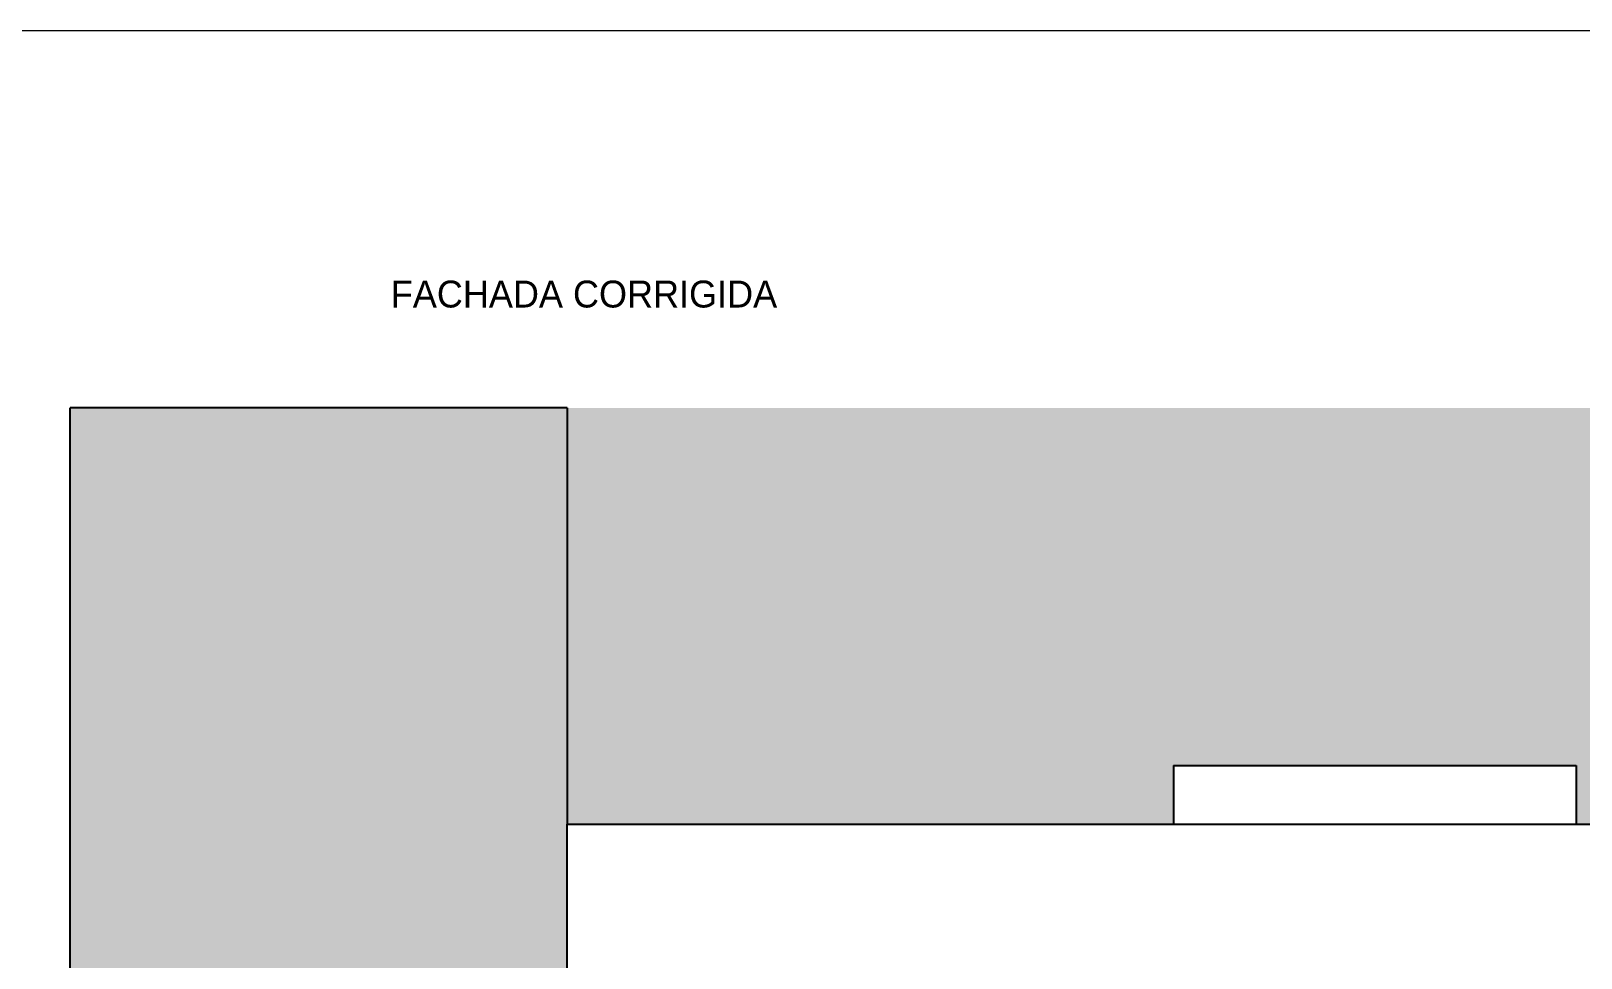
# Model space of a CAD drawing. Header units: millimetres. Extents: x 935 to 1399, y 512 to 900.
# Drawn here: x 1171.85 to 1192.12, y 685.3 to 697.43 of the extents above; entities that cross this region are included whole.
import ezdxf

# ---------------------------------------------------------------- set-up
doc = ezdxf.new("R2010")
doc.units = ezdxf.units.MM
doc.layers.add('P-Lim_trac_viario', color=1, linetype='Continuous', lineweight=20)

msp = doc.modelspace()

# ---------------------------------------------------------------- hatches: boundary and pattern name
for points in [[(1178.86039, 692.49577), (1172.36039, 692.49577), (1172.36039, 687.04577), (1178.86039, 687.04577)], [(1186.79249, 692.49577), (1178.86039, 692.49577), (1178.86039, 687.04577), (1186.79249, 687.04577), (1186.79249, 687.81577)], [(1201.86039, 692.49577), (1186.79249, 692.49577), (1186.79249, 687.81577), (1192.06039, 687.81577), (1192.06039, 687.04577), (1201.86039, 687.04577)], [(1178.86039, 687.04577), (1172.36039, 687.04577), (1172.36039, 670.22077), (1178.86039, 670.22077)]]:
    msp.add_hatch(color=254).paths.add_polyline_path(points)

# ---------------------------------------------------------------- linework, layer by layer
at = {"color": 254}
for p, q in [((1172.36039, 650.89577), (1172.36039, 692.49577)), ((1178.86039, 692.49577), (1172.36039, 692.49577)), ((1178.86039, 692.49577), (1178.86039, 687.04577))]:
    msp.add_line(p, q, dxfattribs=at)
at = {"color": 1}
for p, q in [((1186.79249, 687.81577), (1186.79249, 687.04577)), ((1186.79249, 687.81577), (1192.06039, 687.81577)), ((1192.06039, 687.81577), (1192.06039, 687.04577))]:
    msp.add_line(p, q, dxfattribs=at)
at = {"color": 6}
for p, q in [((1178.86039, 687.04577), (1201.86039, 687.04577)), ((1178.86039, 653.39577), (1178.86039, 687.04577))]:
    msp.add_line(p, q, dxfattribs=at)
at = {"layer": 'P-Lim_trac_viario', "color": 7}
msp.add_line((1210.35113, 697.42951), (1121.07509, 697.42951), dxfattribs=at)

# ---------------------------------------------------------------- texts
at = {"insert": (1176.55428, 694.16238), "char_height": 0.352405, "width": 24.3855, "attachment_point": 1}
msp.add_mtext('FACHADA CORRIGIDA', dxfattribs=at)

doc.saveas('drawing.dxf')
